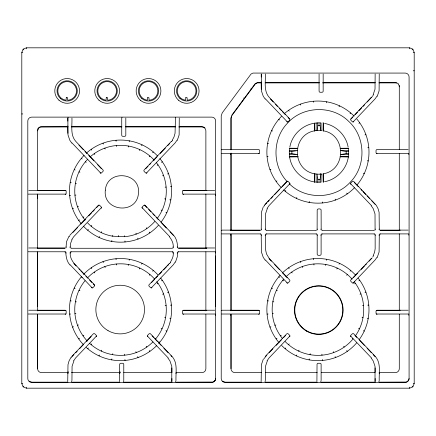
<?xml version="1.0" encoding="UTF-8"?>
<svg xmlns="http://www.w3.org/2000/svg" width="436" height="436" viewBox="0 0 436 436"><rect width="100%" height="100%" fill="white"/><g stroke="black" fill="none" stroke-linecap="round" stroke-linejoin="round"><path stroke-width="0.65" d="M37.322 315.25L37.322 314.579M37.322 253.005L37.322 252.335M37.322 195.355L37.322 194.685M68.038 372.611L41.529 372.611A3.929 3.929 0 0 1 37.6 368.682L37.61 314.754M37.61 306.361L37.61 252.509M37.61 198.271L37.61 194.859M71.787 143.112L69.82 140.288L67.994 134.909L67.858 118.107L68.147 117.409M171.779 381.478L171.779 366.311L169.953 360.932L167.985 358.109M173.294 247.915L173.07 247.692C173.969 243.871 171.762 239.735 169.43 236.781M177.507 247.915L177.725 247.692C177.403 243.326 176.722 238.53 173.512 235.146L145.166 205.378L144.48 205.078L143.793 205.361L142.294 206.86L142.005 207.558L142.278 208.266M215.667 306.361L215.667 255.921M230.742 235.135L230.742 234.464M230.742 154.578L230.742 153.908M230.742 315.25L230.742 314.579M261.458 372.611L234.95 372.611A3.929 3.929 0 0 1 231.02 368.682L231.02 314.269M231.02 310.868L231.02 234.001M231.02 230.6L231.02 153.058M231.02 149.657L231.02 118.369L231.309 116.815L232.001 115.398L255.376 83.881L257.322 82.9L261.404 82.9M231.02 368.682L231.025 314.754M231.025 234.644L231.025 310.557M231.025 154.082L231.025 230.442M221.635 233.903L260.352 233.903L261.208 234.257L261.409 251.975L263.24 257.354L265.202 260.183M265.202 99.059L263.24 96.236L261.409 90.857L261.278 74.055M373.189 255.719L374.622 252.128L375.151 248.727L375.151 235.173L375.085 234.257L374.224 233.903L322.035 233.903L321.179 234.257L321.109 235.173L321.109 254.286L320.82 254.978A2.66 1.88 0 0 1 317.468 254.978L317.185 254.286L317.185 235.173L317.114 234.257L316.258 233.903L266.282 233.903L265.426 234.257L265.355 248.727L266.505 253.959L269.285 258.548L289.668 279.95L289.94 280.659L289.651 281.356L288.152 282.855L287.466 283.138L286.779 282.839M375.015 381.478L375.015 366.311L373.189 360.932L371.221 358.109M379.298 230.045L379.097 212.327L378.083 208.708L376.323 205.383L353.727 181.469L353.046 181.169L352.353 181.447L350.86 182.946L350.566 183.643L350.844 184.352M399.289 149.461L399.289 85.521M321.043 130.587L321.081 122.963L318.983 122.848L316.885 122.963L316.923 130.587M317.937 182.166L317.958 179.665L316.928 173.91L316.885 182.166L321.081 182.166L321.043 173.91L320.013 173.964M320.929 130.582L320.013 125.464L320.035 122.963M314.623 182.324L314.716 173.893M314.808 182.068L314.896 173.659M323.081 130.822L323.169 122.412M323.256 131.236L323.338 123.453M118.597 236.459L118.636 235.478M289.379 150.703L289.553 148.845M348.587 154.426C347.966 167.598 337.535 179.436 324.542 181.703M289.379 151.515L291.886 151.537L297.641 150.507L289.379 150.469L289.27 152.567L289.379 154.66L297.641 154.622L291.886 153.592L289.379 153.614M291.886 151.537L291.886 153.592M340.968 154.508L346.086 153.592L346.195 152.567L346.086 151.537L340.968 150.622M340.963 154.622L348.587 154.66L348.696 152.567L348.587 150.469L340.963 150.507M37.6 190.668L37.6 130.882L38.128 128.914M215.667 378.535A3.929 3.929 0 0 1 211.738 382.459L31.73 382.459A3.929 3.929 0 0 1 27.806 378.535L27.806 121.05A3.929 3.929 0 0 1 31.73 117.121L211.738 117.121A3.929 3.929 0 0 1 215.667 121.05L215.667 378.535L215.139 380.497M409.082 378.535A3.929 3.929 0 0 1 405.158 382.459L225.15 382.459A3.929 3.929 0 0 1 221.221 378.535L221.221 115.894L222.202 112.919L251.027 74.055L252.978 73.074L405.158 73.074A3.929 3.929 0 0 1 409.082 76.998L409.082 378.535L408.559 380.497M111.714 241.408L111.883 240.432M154.758 221.499A45.775 45.775 0 0 1 124.565 236.71L112.624 236.203L112.799 235.227M128.249 147.003L128.424 146.027M129.165 141.804L129.334 140.828M111.714 359.88L111.883 358.904M112.624 354.675L112.799 353.7M128.249 265.48L128.424 264.505M129.165 260.276L129.334 259.3M309.124 202.397L309.298 201.421M326.575 102.792L326.744 101.817M309.124 359.88L309.298 358.904M310.04 354.675L310.209 353.7M325.665 265.48L325.834 264.505M326.575 260.276L326.744 259.3M317.043 130.582L317.958 125.464L317.937 122.963M320.035 182.166L320.013 179.665L321.043 173.91M231.309 116.815L231.02 118.369L231.025 149.88M26.383 388.182L409.617 388.182L412.859 386.841L414.2 383.598L414.2 52.402L412.859 49.159L409.617 47.818L26.383 47.818L23.141 49.159L21.8 52.402L21.8 383.598L23.141 386.841L26.383 388.182L26.58 387.201M65.051 252.063L65.106 251.774L65.961 252.128L65.743 252.346C66.059 256.744 66.724 261.578 69.956 264.984M71.095 247.98L71.035 248.269L172.433 248.269L172.378 247.98M172.378 252.063L172.433 251.774L173.294 252.128L173.07 252.346C173.991 255.67 172.1 259.257 170.449 262.085M260.297 234.192L260.352 233.903M266.341 230.11L266.282 230.399L316.258 230.399L316.198 230.11M316.198 234.192L316.258 233.903M322.09 230.11L322.035 230.399L374.224 230.399L374.17 230.11M409.42 48.799L409.617 47.818M374.17 234.192L374.224 233.903M289.847 147.008C292.115 134.016 303.952 123.584 317.125 122.957M101.19 208.261L101.468 207.558L101.174 206.86L99.675 205.361L98.988 205.078L98.307 205.378L69.956 235.146M96.247 336.701L96.525 335.993L96.231 335.295L94.737 333.796L94.045 333.513L93.364 333.812L71.787 356.468M289.668 184.352L289.94 183.643L289.651 182.946L288.152 181.447L287.466 181.169L286.779 181.469L264.189 205.383M289.668 336.701L289.94 335.993L289.651 335.295L288.152 333.796L287.466 333.513L286.779 333.812L265.202 356.468M65.182 194.412L65.874 194.124L66.163 193.426L66.163 191.311L65.874 190.619L65.182 190.33L28.787 190.33M68.943 236.405L66.555 241.566L65.961 247.915M122.02 117.409L121.737 118.107L121.737 135.324L122.02 136.016L122.718 136.305L124.832 136.305L125.53 136.016L125.813 135.324L125.813 118.107M91.533 287.64L92.219 287.94L92.906 287.656L94.405 286.158L94.694 285.46L94.421 284.752L74.038 263.349C71.684 260.368 69.493 256.199 70.398 252.346L70.18 252.128L71.035 251.774L172.433 251.774M65.182 314.302L65.874 314.018L66.163 313.321L66.163 311.206L65.874 310.514L65.182 310.225L28.787 310.225M67.858 373.592L68.147 372.9M175.474 117.409L175.054 133.274L174.035 136.893L172.275 140.218M214.686 190.33L183.589 190.33L182.897 190.619L182.608 191.311L182.608 193.426L182.897 194.124L183.589 194.412M119.693 373.592L119.982 372.9M175.474 262.161L177.305 256.782L177.507 252.128L178.362 251.774L215.253 251.774M214.686 310.225L183.589 310.225L182.897 310.514L182.608 311.206L182.608 313.321L182.897 314.018L183.589 314.302M258.603 153.63L259.295 153.347L259.584 152.649L259.584 150.534L259.295 149.837L258.603 149.553L222.202 149.553L221.51 149.837M263.24 206.947L261.409 212.327L261.208 230.045M258.603 314.302L259.295 314.018L259.584 313.321L259.584 311.206L259.295 310.514L258.603 310.225L222.202 310.225L221.51 310.514M321.179 230.045L321.109 209.983L320.82 209.291A2.66 1.88 0 0 0 317.468 209.291L317.185 209.983L317.114 230.045M371.221 205.759L373.189 208.582L375.015 213.962L375.085 230.045M377.265 257.354L379.097 251.975L379.298 234.257L380.154 233.903L408.668 233.903M408.101 310.225L377.009 310.225L376.312 310.514L376.028 311.206L376.028 313.321L376.312 314.018L377.009 314.302M147.602 336.701L147.33 335.993L147.624 335.295L149.117 333.796L149.81 333.513L150.491 333.812L172.067 356.468C178.024 363.057 175.588 372.627 175.997 380.612M350.844 336.701L350.566 335.993L350.86 335.295L352.353 333.796L353.046 333.513L353.727 333.812L375.303 356.468C381.266 363.057 378.824 372.627 379.233 380.612M72.076 239.604L70.637 243.201L70.18 247.915M73.902 360.932L72.071 366.311L71.94 380.612M267.323 208.582L265.491 213.962L265.426 230.045M373.189 94.601L375.015 89.222L375.151 74.055M267.323 360.932L265.491 366.311L265.355 380.612M177.305 140.288L179.136 134.909L179.267 118.107M377.265 96.236L379.097 90.857L379.233 74.055M263.24 359.297L261.409 364.676L261.142 381.478M98.999 237.413L99.419 236.514M101.228 232.622L101.643 231.723M139.406 150.507L139.825 149.608M141.635 145.717L142.049 144.823M98.999 355.885L99.419 354.986M101.228 351.094L101.643 350.195M139.406 268.979L139.825 268.086M141.635 264.194L142.049 263.295M296.409 198.402L296.829 197.503M339.045 106.711L339.459 105.812M296.409 355.885L296.829 354.986M298.638 351.094L299.052 350.195M336.815 268.979L337.235 268.086M339.045 264.194L339.459 263.295M71.82 239.468L73.82 236.59L101.468 207.558M177.049 140.152L175.125 142.921L146.311 173.179L145.619 172.896L144.125 171.397L143.831 170.699L144.109 169.991L171.261 141.477M70.768 357.733L69.008 361.052L67.994 364.676L67.727 381.478M73.646 360.795L75.651 357.918L96.525 335.993M175.223 262.025L173.294 264.794L151.254 287.94L150.562 287.656L149.068 286.158L148.774 285.46L149.052 284.752L169.43 263.349M263.802 206.571L264.423 205.547M267.066 208.446L269.067 205.569L289.94 183.643M372.796 95.8L373.439 94.737M377.015 96.1L375.085 98.874L353.046 122.015L352.353 121.737L350.86 120.238L350.566 119.54L350.844 118.832L371.221 97.424M263.802 358.921L266.827 355.182M267.066 360.795L269.067 357.918L289.94 335.993M372.796 256.918L373.439 255.856M377.015 257.218L375.085 259.992L353.046 283.138L352.353 282.855L350.86 281.356L350.566 280.659L350.844 279.95L371.221 258.548M231.756 115.246L255.164 83.685L257.289 82.617L261.426 82.617M69.177 236.574L69.842 235.745M171.479 141.667L172.514 140.381M71.008 357.896L71.668 357.073M169.648 263.54L170.683 262.254M372.475 96.329L367.265 102.002M372.131 257.878L369.123 261.169M87.75 230.263L88.388 229.505M91.14 226.213L91.778 225.456M149.27 156.78L149.908 156.017M152.66 152.731L153.298 151.968M87.75 348.735L88.388 347.977M91.14 344.685L91.778 343.928M149.27 275.252L149.908 274.495M152.66 271.203L153.298 270.44M285.16 191.251L285.798 190.494M350.075 113.72L350.708 112.957M285.16 348.735L285.798 347.977M288.55 344.685L289.188 343.928M346.685 275.252L347.318 274.495M350.075 271.203L350.708 270.44M72.965 232.404L77.608 227.527M80.862 224.109L85.511 219.232M88.764 215.815L91.555 212.888M92.481 211.912L94.34 209.961M96.667 207.52L98.988 205.078M145.706 168.732L148.049 166.269M149.455 164.792L150.861 163.32M153.205 160.857L156.949 156.922M160.23 153.477L165.386 148.066M167.729 145.602L169.604 143.635M72 356.659L73.88 354.691M75.755 352.719L77.161 351.242M79.505 348.784L83.728 344.347M86.541 341.393L91.233 336.472M151.559 282.539L154.339 279.612M155.734 278.152L157.587 276.206M159.445 274.255L161.761 271.819M163.62 269.873L166.399 266.946M167.331 265.971L168.721 264.51M265.42 204.31L266.827 202.833M267.764 201.852L269.17 200.375M271.05 198.402L272.925 196.434M274.8 194.461L279.492 189.54M282.305 186.581L287.466 181.169M351.029 119.05L352.888 117.104M355.204 114.668L357.525 112.232M358.915 110.771L361.7 107.845M363.09 106.384L364.48 104.923M269.17 352.719L272.925 348.784M276.206 345.334L281.367 339.917M283.711 337.453L285.585 335.486M353.351 277.737L357.525 273.35M361.237 269.453L364.48 266.042M365.412 265.066L366.338 264.096M23.141 386.841L23.893 386.089M412.107 49.911L412.859 49.159M78.736 220.447L79.548 219.875M83.058 217.411L83.87 216.845M157.178 165.391L157.99 164.819M161.505 162.356L162.312 161.789M276.146 181.436L276.958 180.869M358.915 123.344L359.722 122.778M78.736 338.919L79.548 338.352M83.058 335.884L83.87 335.317M157.178 283.863L157.99 283.291M161.505 280.828L162.312 280.261M276.146 338.919L276.958 338.352M280.468 335.884L281.28 335.317M354.588 283.863L355.4 283.291M358.915 280.828L359.722 280.261M146.311 173.179L146.992 172.879M353.046 122.015L353.727 121.715M151.254 287.94L151.935 287.64M353.046 283.138L353.727 282.839M206.146 190.619L206.844 190.33M221.51 230.399L222.202 230.11L260.297 230.11L260.352 230.399L230.884 230.399M206.146 248.269L206.844 247.98M206.146 310.514L206.844 310.225M399.567 230.399L400.259 230.11M399.567 310.514L400.259 310.225M100.133 172.879L100.814 173.179L101.506 172.896L103.005 171.397L103.294 170.699L103.021 169.991L75.864 141.477C70.071 135.1 72.262 125.879 71.94 118.107M286.779 121.715L287.466 122.015L288.152 121.737L289.651 120.238L289.94 119.54L289.668 118.832L269.285 97.424C263.491 91.048 265.677 81.826 265.355 74.055M72.567 208.631L73.499 208.294M77.532 206.822L78.458 206.479M162.59 175.752L163.522 175.414M167.549 173.942L168.481 173.599M269.977 169.62L270.909 169.282M364.959 134.931L365.891 134.588M72.567 327.104L73.499 326.766M77.532 325.294L78.458 324.951M162.59 294.224L163.522 293.886M167.549 292.414L168.481 292.076M269.977 327.104L270.909 326.766M274.942 325.294L275.868 324.951M360 294.224L360.932 293.886M364.959 292.414L365.891 292.076M323.545 173.773C346.298 169.778 346.298 134.844 323.545 130.849M413.219 52.598L414.2 52.402M69.825 247.054L70.109 246.999M66.032 253.044L66.316 252.984M265.072 229.189L265.355 229.129M177.152 247.054L177.441 246.999M261.278 235.173L261.562 235.118M173.359 253.044L173.648 252.984M320.82 229.189L321.109 229.129M317.185 235.173L317.468 235.118M378.944 229.189L379.233 229.129M375.151 235.173L375.44 235.118M21.8 383.598L22.781 383.402M317.958 125.464L320.013 125.464M320.013 179.665L317.958 179.665M267.083 156.611L268.069 156.524M367.804 147.684L368.791 147.597M69.667 195.622L70.654 195.535M74.932 195.154L75.919 195.066M165.135 187.164L166.121 187.077M170.394 186.695L171.381 186.608M69.667 314.094L70.654 314.007M74.932 313.631L75.919 313.544M165.135 305.636L166.121 305.549M170.394 305.173L171.381 305.086M267.083 314.094L268.069 314.007M272.342 313.631L273.328 313.544M362.545 305.636L363.531 305.549M367.804 305.173L368.791 305.086M321.278 174.133C289.417 176.4 289.417 128.222 321.278 130.489M340.314 148.295L348.74 148.207M340.08 148.474L348.489 148.393M289.477 156.742L297.892 156.655M289.226 156.922L298.306 156.829M346.086 151.537L348.587 151.515M413.219 70.779L414.2 70.779M261.142 81.919L261.278 89.244M265.213 82.617L319.228 82.617M323.016 82.617L375.298 82.617M379.086 82.617L395.381 82.617L397.474 83.178L398.346 83.848M265.486 82.9L319.207 82.9M322.602 82.9L374.965 82.9M379.042 82.9L396.673 82.9M21.8 113.943L22.781 113.943M67.727 125.971L67.858 133.296M68.005 126.663L40.439 126.805A4.218 4.218 0 0 0 37.878 128.773M71.793 126.663L121.884 126.663M125.672 126.663L175.332 126.663M179.12 126.663L201.966 126.663L204.053 127.23L204.925 127.901M68.038 126.952L41.529 126.952A3.929 3.929 0 0 0 37.6 130.882M71.439 126.952L121.737 126.952M125.813 126.952L175.435 126.952M178.836 126.952L201.944 126.952A3.929 3.929 0 0 1 205.874 130.882L205.874 190.668M408.101 149.553L377.009 149.553L376.312 149.837L376.028 150.534L376.028 152.649L376.312 153.347L377.009 153.63M221.635 153.347L259.295 153.347M376.312 153.347L408.668 153.347M37.463 190.619L65.874 190.619M182.897 190.619L206.005 190.619M28.22 194.124L65.874 194.124M182.897 194.124L215.253 194.124M408.101 230.11L380.214 230.11L380.154 230.399L399.425 230.399M28.787 247.98L65.051 247.98L65.106 248.269L37.463 248.269M214.686 247.98L178.422 247.98L178.362 248.269L206.005 248.269M28.22 251.774L65.106 251.774M37.463 310.514L65.874 310.514M182.897 310.514L206.005 310.514M230.884 310.514L259.295 310.514M376.312 310.514L399.425 310.514M28.22 314.018L65.874 314.018M182.897 314.018L215.253 314.018M221.635 314.018L259.295 314.018M376.312 314.018L408.668 314.018M71.439 372.611L120.38 372.611M123.775 372.611L172.035 372.611M176.117 372.611L201.944 372.611A3.929 3.929 0 0 0 205.874 368.682L205.874 314.329M265.535 372.611L317.195 372.611M321.272 372.611L374.971 372.611M379.048 372.611L395.365 372.611A3.929 3.929 0 0 0 399.289 368.682L399.289 314.22M119.562 381.478L119.693 364.262L119.982 363.564L120.679 363.275L122.794 363.275L123.486 363.564L123.775 364.262L123.775 380.612M316.907 381.478L317.043 364.262L317.326 363.564L318.024 363.275L320.138 363.275L320.831 363.564L321.119 364.262L321.119 380.612M68.005 382.17L31.752 382.17L29.158 381.102M71.793 382.17L119.84 382.17M123.628 382.17L172.062 382.17M175.85 382.17L212.681 382.045A3.635 3.635 0 0 0 214.888 380.35M261.426 382.17L225.167 382.17L222.578 381.102M265.213 382.17L317.185 382.17M320.972 382.17L375.298 382.17M379.086 382.17L406.096 382.045A3.635 3.635 0 0 0 408.309 380.35M346.086 153.592L348.587 153.614M289.226 148.207L297.657 148.295M289.477 148.387L297.892 148.474M340.08 156.655L348.489 156.742M340.314 156.835L348.74 156.922M317.125 182.172C302.628 181.55 290 168.923 289.379 154.426M267.644 143.297L268.62 143.466M367.248 160.742L368.224 160.917M70.234 182.308L71.21 182.477M75.439 183.218L76.414 183.387M164.634 198.843L165.609 199.012M169.838 199.753L170.814 199.928M267.644 300.78L268.62 300.949M272.849 301.69L273.824 301.859M362.049 317.315L363.019 317.49M367.248 318.226L368.224 318.4M70.234 300.78L71.21 300.949M75.439 301.69L76.414 301.859M164.634 317.315L165.609 317.49M169.838 318.226L170.814 318.4M21.8 52.402L22.781 52.598M375.151 229.129L375.44 229.189M378.944 235.118L379.233 235.173M317.185 229.129L317.468 229.189M320.82 235.118L321.109 235.173M261.278 229.129L261.562 229.189M265.072 235.118L265.355 235.173M173.359 246.999L173.648 247.054M177.152 252.984L177.441 253.044M66.032 246.999L66.316 247.054M69.825 252.984L70.109 253.044M413.219 383.402L414.2 383.598M324.542 123.426C336.249 125.519 346.031 135.302 348.124 147.008M271.639 130.582L272.538 130.996M363.33 173.212L364.229 173.632M74.229 169.593L75.128 170.007M79.02 171.817L79.919 172.236M161.135 209.999L162.029 210.414M165.92 212.223L166.819 212.643M271.639 288.065L272.538 288.479M276.429 290.289L277.329 290.708M358.545 328.472L359.444 328.886M363.33 330.695L364.229 331.115M74.229 288.065L75.128 288.479M79.02 290.289L79.919 290.708M161.135 328.472L162.029 328.886M165.92 330.695L166.819 331.115M250.967 88.176L251.757 88.764M243.675 98.007L244.465 98.591M278.789 119.333L279.547 119.965M356.321 184.243L357.084 184.88A51.056 51.056 0 0 0 356.871 119.083M278.789 276.816L279.547 277.449M282.839 280.206L283.596 280.844M352.272 338.336L353.035 338.974A45.775 45.775 0 0 1 285.144 341.524M81.379 158.344L82.137 158.977M85.429 161.734L86.186 162.366M82.137 277.449L81.379 276.816A51.056 51.056 0 0 0 83.38 344.614M154.862 338.336L155.619 338.974A45.775 45.775 0 0 0 156.813 281.694M158.911 341.726L159.669 342.364M289.493 183.97C305.887 200.146 335.044 199.23 350.391 182.057C366.567 165.664 365.651 136.506 348.478 121.159C332.085 104.983 302.922 105.899 287.58 123.072C272.32 138.626 272.086 165.773 287.133 181.55M412.107 386.089L412.859 386.841M23.141 49.159L23.893 49.911M354.452 182.646L358.201 186.581M361.019 189.54L361.956 190.521M362.894 191.508L365.706 194.461M367.112 195.938L369.461 198.402M371.804 200.865L375.085 204.31M270.462 99.076L273.241 102.002M275.563 104.438L277.416 106.384M279.274 108.335L281.591 110.771M282.523 111.741L285.302 114.668M288.087 117.589L289.477 119.05M350.566 183.643L371.439 205.569M265.42 98.874L287.466 122.015M354.92 335.486L356.795 337.453M359.613 340.407L364.3 345.334M367.112 348.288L371.336 352.719M373.211 354.691L375.085 356.659M350.566 335.993L371.439 357.918M269.067 258.733L271.388 261.169M274.636 264.581L279.274 269.453M282.523 272.865L287.161 277.737M265.42 259.992L287.466 283.138M144.48 205.078L146.807 207.52M148.665 209.471L150.987 211.912M152.845 213.863L154.704 215.815M156.099 217.281L158.426 219.717M161.68 223.134L166.323 228.017M170.04 231.919L173.294 235.336M142.005 207.558L169.648 236.59M78.932 145.112L83.145 149.543M85.02 151.51L86.895 153.477M88.77 155.445L93.925 160.857M97.675 164.792L101.419 168.732M72 142.921L100.814 173.179M152.153 335.976L153.559 337.453M154.965 338.93L157.314 341.393M158.72 342.87L161.064 345.334M163.876 348.288L168.1 352.719M170.912 355.678L171.849 356.659M147.33 335.993L168.203 357.918M73.82 263.54L76.142 265.971M78.927 268.898L79.853 269.873M80.78 270.843L84.028 274.255M85.881 276.206L87.74 278.152M89.593 280.103L91.914 282.539M93.304 284L94.694 285.46M70.174 264.794L92.219 287.94M288.605 110.319L289.172 111.126M346.696 193.083L347.263 193.895M288.605 267.802L289.172 268.609M291.64 272.124L292.207 272.936M343.661 346.244L344.233 347.056M346.696 350.566L347.263 351.378M91.195 149.33L91.762 150.137M94.231 153.652L94.797 154.458M146.251 227.772L146.823 228.584M149.286 232.094L149.853 232.906M91.195 267.802L91.762 268.609M94.231 272.124L94.797 272.936M146.251 346.244L146.823 347.056M149.286 350.566L149.853 351.378M300.42 104.15L300.758 105.081M335.11 199.132L335.453 200.064M300.42 261.633L300.758 262.565M302.23 266.592L302.573 267.524M333.3 351.656L333.638 352.582M335.11 356.615L335.453 357.547M103.01 143.161L103.348 144.093M104.82 148.12L105.163 149.052M135.89 233.184L136.228 234.11M137.7 238.143L138.038 239.075M103.01 261.633L103.348 262.565M104.82 266.592L105.163 267.524M135.89 351.656L136.228 352.582M137.7 356.615L138.038 357.547M380.154 233.903L380.214 234.192M409.42 387.201L409.617 388.182M322.035 233.903L322.09 234.192M266.282 233.903L266.341 234.192M178.362 251.774L178.422 252.063M71.035 251.774L71.095 252.063M26.383 47.818L26.58 48.799M348.413 148.845L348.587 150.703M313.43 101.25L313.517 102.237M322.357 201.972L322.444 202.958M313.43 258.733L313.517 259.72M313.893 263.993L313.985 264.979M321.888 354.196L321.975 355.182M322.357 359.46L322.444 360.447M116.02 140.261L116.107 141.248M116.483 145.52L116.57 146.507M124.478 235.723L124.565 236.71M124.941 240.983L125.028 241.969M116.02 258.733L116.107 259.72M116.483 263.993L116.57 264.979M124.478 354.196L124.565 355.182M124.941 359.46L125.028 360.447M323.256 173.893L323.343 182.324M314.634 123.453L314.716 131.236M323.076 173.659L323.158 182.068M314.808 123.061L314.89 130.822M408.799 153.908L408.799 154.578M408.799 234.464L408.799 235.135M408.799 314.579L408.799 315.25M399.289 153.548L399.289 230.481M399.289 233.881L399.289 310.813M379.233 372.944L379.233 373.592M378.944 381.102L378.944 381.68M375.151 367.924L375.151 372.159M375.151 378.47L375.151 380.612M375.151 381.075L375.151 381.478M323.163 74.055L323.163 91.271L322.874 91.969L322.177 92.252L320.062 92.252L319.37 91.969L319.081 91.271L319.081 74.055M320.831 381.102L320.831 381.68M265.072 381.102L265.072 381.68M261.278 74.164L261.278 77.063M215.379 194.685L215.379 195.355M215.379 252.335L215.379 253.005M215.379 314.579L215.379 315.25M205.874 194.069L205.874 248.422M205.874 251.817L205.874 310.933M175.997 372.944L175.997 373.592M175.708 381.102L175.708 381.68M171.915 367.924L171.915 372.159M171.915 378.47L171.915 380.612M171.915 381.075L171.915 381.478M123.486 381.102L123.486 381.68M119.982 371.663L119.982 372.333M71.651 381.102L71.651 381.68M68.147 371.663L68.147 372.333M67.858 118.107L67.858 121.115M37.6 194.069L37.6 248.422M37.6 251.817L37.6 310.933M37.6 314.329L37.6 368.682M398.139 84.05A3.929 3.929 0 0 1 399.289 86.829M358.141 278.124A51.056 51.056 0 0 1 359.133 339.742M356.653 342.865A51.056 51.056 0 0 1 281.727 345.579M278.996 342.614A51.056 51.056 0 0 1 280.097 275.312M282.424 272.909A51.056 51.056 0 0 1 355.536 275.056M354.228 281.694A45.775 45.775 0 0 1 355.454 335.813M282.474 338.527A45.775 45.775 0 0 1 283.7 279.204M286 276.795A45.775 45.775 0 0 1 352.097 279.122M354.397 187.84A51.056 51.056 0 0 1 283.662 189.943M281.253 187.616A51.056 51.056 0 0 1 281.471 116.368M284.403 113.605A51.056 51.056 0 0 1 354.146 116.112M160.731 278.124A51.056 51.056 0 0 1 158.808 343.366M156.513 345.803A51.056 51.056 0 0 1 86.252 347.427M83.598 274.337A51.056 51.056 0 0 1 158.126 275.056M152.932 341.911A45.775 45.775 0 0 1 89.647 343.377M87.265 341.039A45.775 45.775 0 0 1 85.009 280.713M87.647 277.743A45.775 45.775 0 0 1 154.687 279.122M159.892 158.606A51.056 51.056 0 0 1 160.917 222.338M158.361 225.39A51.056 51.056 0 0 1 83.38 226.142M81.156 223.624A51.056 51.056 0 0 1 84.061 155.38M86.486 153.063A51.056 51.056 0 0 1 157.669 156.088M156.404 162.699A45.775 45.775 0 0 1 157.26 218.42M112.624 236.203A45.775 45.775 0 0 1 87.729 223.052M85.058 220.055A45.775 45.775 0 0 1 87.647 159.271M90.061 156.955A45.775 45.775 0 0 1 154.235 160.154M105.321 190.134C102.7 211.52 136.555 215.003 138.446 193.584C141.068 172.198 107.212 168.716 105.321 190.134M66.277 97.708L66.076 100.138L65.313 100.089A9.352 9.352 0 0 1 59.639 85.374A9.352 9.352 0 0 1 75.374 86.448A9.352 9.352 0 0 1 67.749 100.253L67.547 97.708A1.057 1.057 0 0 0 66.277 97.708M106.27 97.708L106.068 100.138L105.305 100.089A9.352 9.352 0 0 1 99.631 85.374A9.352 9.352 0 0 1 115.366 86.448A9.352 9.352 0 0 1 107.741 100.253L107.539 97.708A1.057 1.057 0 0 0 106.27 97.708M147.641 97.708L147.439 100.138L146.676 100.089A9.352 9.352 0 0 1 140.997 85.374A9.352 9.352 0 0 1 156.731 86.448A9.352 9.352 0 0 1 149.112 100.253L148.91 97.708A1.057 1.057 0 0 0 147.641 97.708M185.801 97.708L185.6 100.138L184.837 100.089A9.352 9.352 0 0 1 179.158 85.374A9.352 9.352 0 0 1 194.892 86.448A9.352 9.352 0 0 1 187.267 100.253L187.071 97.708A1.057 1.057 0 0 0 185.801 97.708M178.504 100.198A12.372 12.372 0 0 0 198.811 93.369A12.372 12.372 0 0 0 182.739 79.194A12.372 12.372 0 0 0 178.504 100.198M179.981 98.52A10.132 10.132 0 0 0 196.614 92.923A10.132 10.132 0 0 0 183.452 81.319A10.132 10.132 0 0 0 179.981 98.52M140.343 100.198A12.372 12.372 0 0 0 160.65 93.369A12.372 12.372 0 0 0 144.578 79.194A12.372 12.372 0 0 0 140.343 100.198M141.825 98.52A10.132 10.132 0 0 0 158.453 92.923A10.132 10.132 0 0 0 145.292 81.319A10.132 10.132 0 0 0 141.825 98.52M306.628 331.147A24.318 24.318 0 0 0 343.105 310.089A24.318 24.318 0 0 0 306.628 289.03A24.318 24.318 0 0 0 306.628 331.147M306.791 330.875A23.996 23.996 0 0 0 342.789 310.089A23.996 23.996 0 0 0 306.791 289.308A23.996 23.996 0 0 0 306.791 330.875M108.024 330.624A24.318 24.318 0 0 0 144.496 309.565A24.318 24.318 0 0 0 108.024 288.507A24.318 24.318 0 0 0 108.024 330.624M58.98 100.198A12.372 12.372 0 0 0 79.292 93.369A12.372 12.372 0 0 0 63.22 79.194A12.372 12.372 0 0 0 58.98 100.198M60.462 98.52A10.132 10.132 0 0 0 77.096 92.923A10.132 10.132 0 0 0 63.934 81.319A10.132 10.132 0 0 0 60.462 98.52M98.972 100.198A12.372 12.372 0 0 0 119.284 93.369A12.372 12.372 0 0 0 103.212 79.194A12.372 12.372 0 0 0 98.972 100.198M100.454 98.52A10.132 10.132 0 0 0 117.088 92.923A10.132 10.132 0 0 0 103.926 81.319A10.132 10.132 0 0 0 100.454 98.52"/></g></svg>
